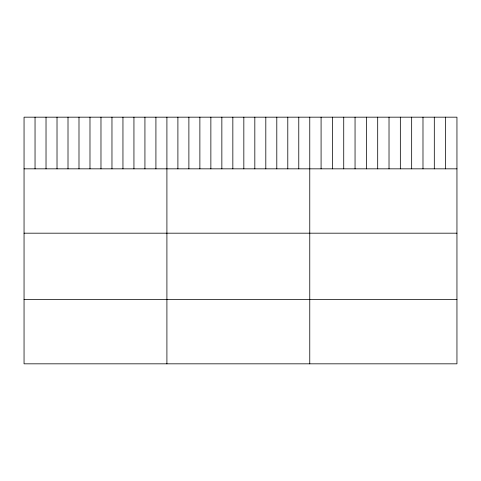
<?xml version="1.0" encoding="UTF-8"?>
<svg xmlns="http://www.w3.org/2000/svg" width="481" height="481" viewBox="0 0 481 481"><rect width="100%" height="100%" fill="white"/><g stroke="black" fill="none" stroke-linecap="round" stroke-linejoin="round"><path stroke-width="0.72" d="M456.95 168.837L456.95 363.828L24.05 363.828L24.05 117.172L456.95 117.172L456.95 168.837L24.05 168.837M24.05 233.183L456.95 233.183M24.05 299.483L456.95 299.483M445.628 117.172L445.628 168.837M434.307 117.172L434.307 168.837M422.985 117.172L422.985 168.837M411.664 117.172L411.664 168.837M400.342 117.172L400.342 168.837M389.021 117.172L389.021 168.837M377.693 117.172L377.693 168.837M366.372 117.172L366.372 168.837M355.05 117.172L355.05 168.837M343.729 117.172L343.729 168.837M332.407 117.172L332.407 168.837M321.086 117.172L321.086 168.837M309.764 117.172L309.764 363.828M298.773 117.172L298.773 168.837M287.788 117.172L287.788 168.837M276.797 117.172L276.797 168.837M265.807 117.172L265.807 168.837M254.822 117.172L254.822 168.837M243.831 117.172L243.831 168.837M232.84 117.172L232.84 168.837M221.849 117.172L221.849 168.837M210.864 117.172L210.864 168.837M199.874 117.172L199.874 168.837M188.883 117.172L188.883 168.837M177.898 117.172L177.898 168.837M166.907 117.172L166.907 363.828M155.916 117.172L155.916 168.837M144.931 117.172L144.931 168.837M133.94 117.172L133.94 168.837M122.95 117.172L122.95 168.837M111.965 117.172L111.965 168.837M100.974 117.172L100.974 168.837M89.983 117.172L89.983 168.837M78.992 117.172L78.992 168.837M68.007 117.172L68.007 168.837M57.017 117.172L57.017 168.837M46.026 117.172L46.026 168.837M35.041 117.172L35.041 168.837"/></g></svg>
